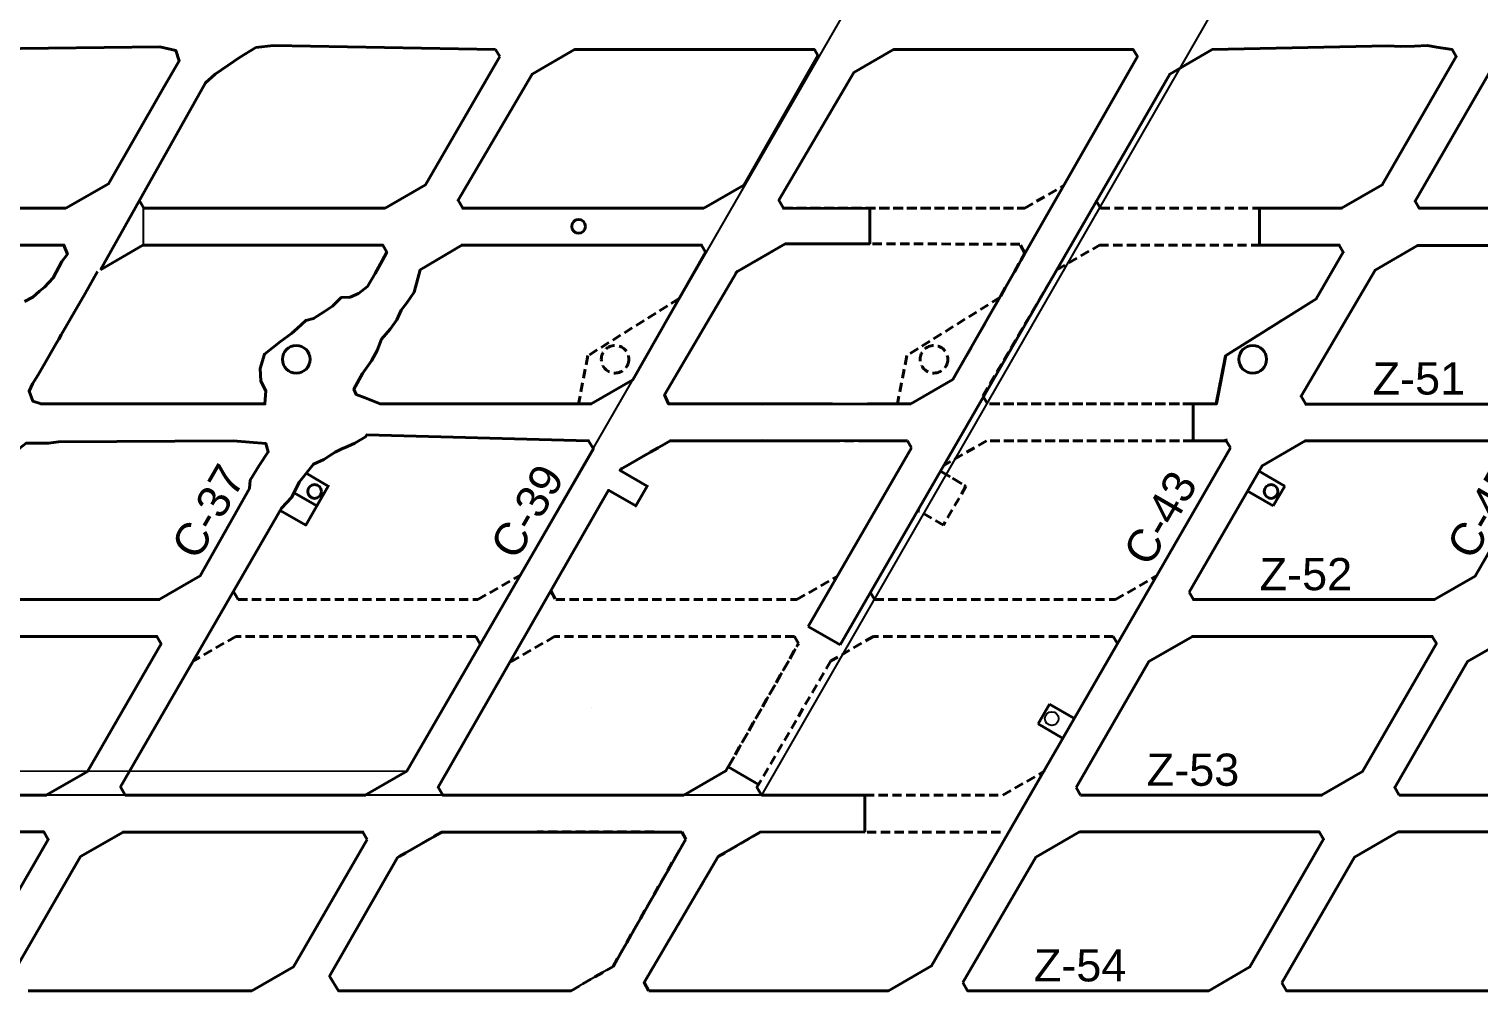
# Model space of a CAD drawing. Header units: millimetres. Extents: x -28 to 1943, y -5245 to 2752.
# Drawn here: x 1085.2 to 1242.7, y -386 to -280.5 of the extents above; entities that cross this region are included whole.
import ezdxf
from ezdxf.enums import TextEntityAlignment as Align

# ---------------------------------------------------------------- set-up
doc = ezdxf.new("R2010")
doc.units = ezdxf.units.MM
doc.linetypes.add('DASHEDX2', pattern=[1.5, 1, -0.5])
doc.layers.add('144', color=10, linetype='Continuous')
doc.layers.add('167', color=10, linetype='Continuous')
doc.styles.add('DG-T1-473 TO 560$0$Standard', font='arial.ttf')

msp = doc.modelspace()

# ---------------------------------------------------------------- linework, layer by layer
at = {"color": 7, "linetype": 'Continuous', "lineweight": 40}
for p, q in [((1109.849, -282.532), (1108.084, -283.597)), ((1109.849, -282.532), (1108.084, -283.597)), ((1111.756, -282.318), (1109.849, -282.532)), ((1111.756, -282.318), (1109.849, -282.532)), ((1135.899, -282.748), (1111.756, -282.318)), ((1135.899, -282.748), (1111.756, -282.318)), ((1128.294, -297.448), (1136.34, -283.511)), ((1128.294, -297.448), (1136.34, -283.511)), ((1136.34, -283.511), (1135.899, -282.748)), ((1136.34, -283.511), (1135.899, -282.748)), ((1107.5, -284.002), (1105.42, -285.414)), ((1107.5, -284.002), (1105.42, -285.414)), ((1108.084, -283.597), (1107.5, -284.002)), ((1108.084, -283.597), (1107.5, -284.002)), ((1104.389, -286.377), (1092.95, -306.665)), ((1104.389, -286.377), (1092.95, -306.665)), ((1105.42, -285.414), (1104.389, -286.377)), ((1105.42, -285.414), (1104.389, -286.377)), ((1123.896, -299.987), (1128.294, -297.448)), ((1123.896, -299.987), (1128.294, -297.448)), ((1097.584, -299.987), (1123.896, -299.987)), ((1097.584, -299.987), (1123.896, -299.987)), ((1218.905, -303.996), (1218.905, -299.996)), ((1218.905, -303.996), (1218.905, -299.996)), ((1218.905, -303.996), (1218.905, -299.996)), ((1185.56, -318.61), (1181, -321.24)), ((1181, -321.24), (1176.306, -321.244)), ((1169.869, -345.427), (1181.08, -326.02)), ((1176.306, -325.246), (1180.64, -325.25)), ((1173.335, -347.428), (1184.221, -328.566)), ((1169.869, -345.427), (1173.335, -347.428)), ((1176.008, -367.75), (1176.008, -363.75)), ((1198.957, -362.914), (1199.438, -363.748)), ((1198.957, -362.914), (1199.438, -363.748)), ((1199.329, -367.748), (1194.576, -370.493)), ((1199.329, -367.748), (1194.576, -370.493))]:
    msp.add_line(p, q, dxfattribs=at)
at = {"color": 3, "linetype": 'Continuous', "lineweight": 40}
for p, q in [((1097.171, -299.113), (1097.676, -299.987)), ((1097.171, -299.113), (1097.676, -299.987)), ((1092.95, -306.665), (1097.572, -303.996)), ((1092.95, -306.665), (1097.572, -303.996)), ((1225.115, -309.811), (1215.204, -316.004)), ((1225.115, -309.811), (1215.204, -316.004)), ((1225.115, -309.811), (1215.204, -316.004)), ((1225.115, -309.811), (1215.204, -316.004)), ((1215.204, -316.004), (1214.185, -321.244)), ((1215.204, -316.004), (1214.185, -321.244)), ((1215.204, -316.004), (1214.185, -321.244)), ((1215.204, -316.004), (1214.185, -321.244)), ((1215.229, -325.053), (1215.283, -325.252)), ((1215.229, -325.053), (1215.283, -325.252)), ((1215.724, -326.015), (1215.283, -325.252)), ((1215.724, -326.015), (1215.283, -325.252)), ((1215.724, -326.015), (1215.283, -325.252)), ((1215.724, -326.015), (1215.283, -325.252)), ((1117.716, -330.169), (1115.306, -328.778)), ((1117.716, -330.169), (1115.306, -328.778)), ((1221.639, -330.169), (1218.788, -328.523)), ((1221.639, -330.169), (1218.788, -328.523)), ((1116.466, -332.334), (1117.716, -330.169)), ((1116.466, -332.334), (1117.716, -330.169)), ((1220.389, -332.334), (1217.534, -330.686)), ((1220.389, -332.334), (1217.534, -330.686)), ((1220.389, -332.334), (1221.639, -330.169)), ((1220.389, -332.334), (1221.639, -330.169)), ((1116.466, -332.334), (1113.989, -330.904)), ((1116.466, -332.334), (1113.989, -330.904)), ((1196.079, -353.847), (1198.735, -355.38)), ((1194.829, -356.012), (1197.484, -357.545))]:
    msp.add_line(p, q, dxfattribs=at)
at = {"color": 7, "linetype": 'Continuous'}
msp.add_line((1097.584, -299.987), (1097.584, -303.996), dxfattribs=at)
msp.add_line((1097.584, -299.987), (1097.584, -303.996), dxfattribs=at)
at = {"linetype": 'Continuous', "lineweight": 40}
for p, q in [((1176.551, -303.866), (1176.554, -300.004)), ((1215.244, -315.979), (1225.115, -309.811)), ((1214.226, -321.219), (1215.244, -315.979)), ((1211.685, -321.24), (1211.685, -325.25)), ((1215.28, -325.25), (1215.229, -325.053)), ((1176.008, -367.748), (1176.008, -363.739)), ((1176.008, -367.748), (1176.008, -363.739)), ((1148.65, -382.36), (1156.55, -368.51)), ((1156.55, -368.51), (1156.126, -367.741)), ((1160.07, -370.42), (1164.69, -367.739)), ((1152.02, -384.11), (1160.086, -370.411))]:
    msp.add_line(p, q, dxfattribs=at)
at = {"lineweight": 40}
msp.add_line((1164.457, -362.575), (1161.168, -360.675), dxfattribs=at)
msp.add_line((1148.648, -382.366), (1144.063, -385.011))
at = {"linetype": 'Continuous', "lineweight": 40}
for points in [[(1089.207, -299.996), (1089.207, -299.996), (1093.817, -297.335), (1099.701, -287.102), (1101.52, -283.975), (1101.132, -282.844), (1099.427, -282.445), (1075.199, -282.748), (1070.536, -285.44), (1062.59, -299.217), (1063.04, -299.996), (1089.207, -299.996)], [(1089.207, -299.996), (1089.207, -299.996), (1093.817, -297.335), (1099.701, -287.102), (1101.52, -283.975), (1101.132, -282.844), (1099.427, -282.445), (1075.199, -282.748), (1070.536, -285.44), (1062.59, -299.217), (1063.04, -299.996), (1089.207, -299.996)], [(1166.667, -299.116), (1174.826, -285.228), (1179.122, -282.748), (1205.182, -282.748), (1205.622, -283.511), (1185.56, -318.61)], [(1097.572, -303.996), (1123.632, -303.996), (1124.072, -304.759), (1123.569, -305.718), (1122.79, -307.067), (1121.986, -308.477), (1120.99, -309.25), (1120.104, -309.665), (1119.101, -309.691), (1118.182, -310.629), (1117.315, -311.21), (1116.111, -311.968), (1115.264, -312.174), (1114.347, -313.067), (1113.723, -313.612), (1112.532, -314.482), (1110.774, -315.829), (1110.318, -317.401), (1110.369, -318.757), (1110.929, -319.838), (1110.826, -321.252), (1086.508, -321.252), (1085.616, -320.954), (1085.199, -319.85), (1085.577, -319.08), (1086.176, -318.077), (1086.976, -316.703), (1087.556, -315.712), (1088.152, -314.674), (1088.439, -314.203), (1088.697, -313.74), (1089.342, -312.629), (1090.134, -311.249), (1091.296, -309.243), (1092.624, -306.853)], [(1097.572, -303.996), (1123.632, -303.996), (1124.072, -304.759), (1123.569, -305.718), (1122.79, -307.067), (1121.986, -308.477), (1120.99, -309.25), (1120.104, -309.665), (1119.101, -309.691), (1118.182, -310.629), (1117.315, -311.21), (1116.111, -311.968), (1115.264, -312.174), (1114.347, -313.067), (1113.723, -313.612), (1112.532, -314.482), (1110.774, -315.829), (1110.318, -317.401), (1110.369, -318.757), (1110.929, -319.838), (1110.826, -321.252), (1086.508, -321.252), (1085.616, -320.954), (1085.199, -319.85), (1085.577, -319.08), (1086.176, -318.077), (1086.976, -316.703), (1087.556, -315.712), (1088.152, -314.674), (1088.439, -314.203), (1088.697, -313.74), (1089.342, -312.629), (1090.134, -311.249), (1091.296, -309.243), (1092.624, -306.853)], [(1123.365, -321.24), (1121.703, -320.566), (1120.749, -320.239), (1120.504, -319.632), (1121.416, -317.945), (1122.391, -316.559), (1123.014, -315.426), (1123.512, -314.221), (1124.43, -313.142), (1125.17, -312.117), (1125.64, -311.058), (1126.246, -310.247), (1127.052, -309.103), (1127.692, -306.697), (1132.213, -303.996), (1158.273, -303.996), (1158.714, -304.759), (1150.815, -318.612), (1146.263, -321.24), (1123.365, -321.24)], [(1123.365, -321.24), (1121.703, -320.566), (1120.749, -320.239), (1120.504, -319.632), (1121.416, -317.945), (1122.391, -316.559), (1123.014, -315.426), (1123.512, -314.221), (1124.43, -313.142), (1125.17, -312.117), (1125.64, -311.058), (1126.246, -310.247), (1127.052, -309.103), (1127.692, -306.697), (1132.213, -303.996), (1158.273, -303.996), (1158.714, -304.759), (1150.815, -318.612), (1146.263, -321.24), (1123.365, -321.24)], [(1218.905, -303.996), (1227.555, -303.996), (1227.997, -304.762), (1225.066, -309.842)], [(1218.905, -303.996), (1227.555, -303.996), (1227.997, -304.762), (1225.066, -309.842)], [(1154.253, -320.247), (1162.104, -306.884)], [(1225.115, -309.811), (1215.204, -316.004), (1214.186, -321.24), (1211.685, -321.24)], [(1126.254, -361.125), (1146.523, -326.138), (1146.004, -325.24), (1121.908, -324.603), (1121.743, -324.809), (1120.591, -325.497), (1119.802, -325.869), (1119.17, -326.131), (1118.45, -326.489), (1118.061, -326.752), (1117.231, -327.297), (1116.103, -327.775), (1114.551, -329.728), (1113.761, -331.38), (1112.632, -332.575)], [(1126.254, -361.125), (1146.523, -326.138), (1146.004, -325.24), (1121.908, -324.603), (1121.743, -324.809), (1120.591, -325.497), (1119.802, -325.869), (1119.17, -326.131), (1118.45, -326.489), (1118.061, -326.752), (1117.231, -327.297), (1116.103, -327.775), (1114.551, -329.728), (1113.761, -331.38), (1112.632, -332.575)], [(1215.724, -326.015), (1183.254, -382.304), (1178.592, -384.996), (1152.528, -384.996)], [(1215.28, -325.25), (1211.685, -325.25)], [(1215.724, -326.015), (1215.28, -325.25)], [(1215.724, -326.015), (1215.28, -325.25)], [(1129.65, -362.86), (1148.158, -330.622), (1151.119, -332.331), (1152.369, -330.166), (1149.424, -328.466), (1149.499, -328.34)], [(1112.632, -332.575), (1095.148, -362.858)], [(1112.632, -332.575), (1095.148, -362.858)], [(1119.778, -363.75), (1121.71, -363.75), (1126.254, -361.125)], [(1113.94, -382.381), (1121.943, -368.567)], [(1113.94, -382.381), (1121.943, -368.567)], [(1121.943, -368.567), (1121.47, -367.75), (1119.778, -367.75)], [(1090.783, -370.418), (1083.723, -382.647)], [(1090.783, -370.418), (1083.723, -382.647)], [(1144.096, -384.996), (1118.811, -384.996), (1117.856, -383.405), (1125.251, -370.523)], [(1109.409, -384.996), (1113.94, -382.381)], [(1109.409, -384.996), (1085.12, -384.996)], [(1109.409, -384.996), (1085.12, -384.996)]]:
    msp.add_lwpolyline(points, dxfattribs=at)
for points in [[(1158.521, -299.996), (1132.322, -299.996), (1131.812, -299.113), (1139.859, -285.417), (1144.481, -282.748), (1170.541, -282.748), (1170.905, -283.379), (1162.857, -297.493)], [(1158.521, -299.996), (1132.322, -299.996), (1131.812, -299.113), (1139.859, -285.417), (1144.481, -282.748), (1170.541, -282.748), (1170.905, -283.379), (1162.857, -297.493)], [(1248.76, -321.286), (1249.779, -316.046), (1259.69, -309.852), (1262.57, -304.801), (1262.13, -304.038), (1236.07, -304.038), (1231.448, -306.706), (1223.401, -320.403), (1223.912, -321.286)], [(1073.142, -342.5), (1072.615, -341.588), (1077.702, -333.515), (1078.118, -333.145), (1079.001, -331.699), (1080.256, -329.291), (1080.911, -328.569), (1081.803, -327.432), (1082.795, -326.902), (1083.56, -326.384), (1084.226, -326.005), (1084.881, -325.509), (1086.039, -325.498), (1087.33, -325.51), (1088.395, -325.356), (1107.381, -325.27), (1110.934, -325.553), (1111.197, -326.453), (1110.194, -327.943), (1109.233, -329.516), (1109.149, -330.416), (1103.811, -339.919), (1099.341, -342.5)], [(1073.142, -342.5), (1072.615, -341.588), (1077.702, -333.515), (1078.118, -333.145), (1079.001, -331.699), (1080.256, -329.291), (1080.911, -328.569), (1081.803, -327.432), (1082.795, -326.902), (1083.56, -326.384), (1084.226, -326.005), (1084.881, -325.509), (1086.039, -325.498), (1087.33, -325.51), (1088.395, -325.356), (1107.381, -325.27), (1110.934, -325.553), (1111.197, -326.453), (1110.194, -327.943), (1109.233, -329.516), (1109.149, -330.416), (1103.811, -339.919), (1099.341, -342.5)], [(1068.167, -349.309), (1060.36, -362.858), (1060.874, -363.748), (1087.073, -363.748), (1091.545, -361.166), (1099.552, -347.297), (1099.092, -346.5), (1073.032, -346.5)], [(1068.167, -349.309), (1060.36, -362.858), (1060.874, -363.748), (1087.073, -363.748), (1091.545, -361.166), (1099.552, -347.297), (1099.092, -346.5), (1073.032, -346.5)], [(1055.937, -370.536), (1048.105, -384.128), (1048.607, -384.996), (1074.805, -384.996), (1079.279, -382.413), (1087.285, -368.546), (1086.825, -367.748), (1060.765, -367.748)], [(1055.937, -370.536), (1048.105, -384.128), (1048.607, -384.996), (1074.805, -384.996), (1079.279, -382.413), (1087.285, -368.546), (1086.825, -367.748), (1060.765, -367.748)]]:
    msp.add_lwpolyline(points, close=True, dxfattribs=at)
at = {"color": 7, "linetype": 'Continuous', "lineweight": 40}
for points in [[(1218.905, -299.996), (1227.803, -299.996), (1232.22, -297.447), (1240.263, -283.511), (1239.823, -282.748), (1238.123, -282.5), (1237.134, -282.295), (1235.733, -282.388), (1234.247, -282.401), (1232.831, -282.359), (1213.763, -282.748), (1209.141, -285.417), (1184.221, -328.566)], [(1266.835, -297.461), (1274.892, -283.49), (1274.464, -282.748), (1253.894, -282.594), (1252.969, -282.707), (1251.515, -282.541), (1250.42, -282.287), (1248.88, -282.363), (1248.511, -282.433), (1247.753, -283.01), (1246.775, -283.327), (1245.986, -283.791), (1245.199, -283.903), (1243.782, -285.417), (1235.797, -299.22), (1236.246, -299.996), (1262.444, -299.996), (1266.85, -297.453)], [(1266.835, -297.461), (1274.892, -283.49), (1274.464, -282.748), (1253.894, -282.594), (1252.969, -282.707), (1251.515, -282.541), (1250.42, -282.287), (1248.88, -282.363), (1248.511, -282.433), (1247.753, -283.01), (1246.775, -283.327), (1245.986, -283.791), (1245.199, -283.903), (1243.782, -285.417), (1235.797, -299.22), (1236.246, -299.996), (1262.444, -299.996), (1266.85, -297.453)], [(1084.692, -310.129), (1085.625, -309.654), (1086.333, -308.984), (1086.874, -308.573), (1087.836, -307.534), (1088.747, -305.79), (1089.362, -304.969), (1088.991, -303.996), (1062.875, -303.996)], [(1084.692, -310.129), (1085.625, -309.654), (1086.333, -308.984), (1086.874, -308.573), (1087.836, -307.534), (1088.747, -305.79), (1089.362, -304.969), (1088.991, -303.996), (1062.875, -303.996)], [(1164.904, -321.255), (1176.306, -321.244)], [(1176.306, -325.246), (1164.906, -325.235), (1164.906, -325.235)], [(1181.08, -326.02), (1180.64, -325.25)], [(1199.438, -363.748), (1225.637, -363.748), (1230.094, -361.175), (1238.107, -347.28), (1237.656, -346.5), (1211.597, -346.5), (1206.868, -349.23), (1198.957, -362.914)], [(1199.438, -363.748), (1225.637, -363.748), (1230.094, -361.175), (1238.107, -347.28), (1237.656, -346.5), (1211.597, -346.5), (1206.868, -349.23), (1198.957, -362.914)], [(1194.576, -370.493), (1186.661, -384.113)], [(1194.576, -370.493), (1186.661, -384.113)], [(1152.02, -384.11), (1152.02, -384.11), (1152.528, -384.996)]]:
    msp.add_lwpolyline(points, dxfattribs=at)
at = {"color": 3, "linetype": 'DASHEDX2', "lineweight": 40}
for points in [[(1166.667, -299.116), (1167.177, -299.996), (1193.38, -299.98), (1197.561, -297.569), (1197.561, -297.569)], [(1167.076, -299.992), (1193.38, -299.98), (1197.561, -297.569), (1197.561, -297.569), (1197.561, -297.569), (1197.561, -297.569), (1197.561, -297.569)], [(1201.169, -299.202), (1201.11, -299.1), (1201.62, -299.98), (1218.905, -299.996)], [(1201.11, -299.1), (1201.11, -299.1), (1201.62, -299.98), (1218.905, -299.996)], [(1185.56, -318.61), (1193.412, -304.88), (1192.85, -303.88), (1167.361, -303.857), (1162.093, -306.902)], [(1211.573, -321.24), (1189.34, -321.24), (1188.83, -320.36), (1196.87, -306.67), (1201.49, -304), (1218.905, -303.996)], [(1211.685, -321.24), (1189.34, -321.24), (1188.83, -320.36), (1196.87, -306.67), (1201.49, -304), (1218.905, -303.996)], [(1155.834, -309.806), (1145.923, -316), (1144.904, -321.24)], [(1155.834, -309.806), (1145.923, -316), (1144.904, -321.24)], [(1190.695, -309.67), (1180.566, -316), (1179.548, -321.24)], [(1190.695, -309.67), (1180.566, -316), (1179.548, -321.24)], [(1225.115, -309.811), (1215.204, -316.004), (1214.186, -321.24), (1211.685, -321.24)], [(1176.306, -325.25), (1154.845, -325.25), (1149.499, -328.34)], [(1181.08, -326.02), (1180.64, -325.25)], [(1211.613, -325.25), (1189.22, -325.25), (1184.6, -327.92)], [(1211.685, -325.25), (1189.22, -325.25), (1184.6, -327.92)], [(1215.28, -325.25), (1211.685, -325.25)], [(1184.221, -328.566), (1186.998, -330.169), (1184.548, -334.413), (1181.738, -332.79)], [(1184.4, -328.669), (1186.998, -330.169), (1184.548, -334.413), (1181.928, -332.9)], [(1107.41, -341.62), (1107.92, -342.5), (1133.98, -342.5), (1138.54, -339.87)], [(1107.41, -341.62), (1107.92, -342.5), (1133.98, -342.5), (1138.54, -339.87)], [(1141.877, -341.563), (1142.42, -342.5), (1168.62, -342.5), (1173.029, -339.957)], [(1141.877, -341.563), (1142.42, -342.5), (1168.62, -342.5), (1173.029, -339.957)], [(1176.619, -341.738), (1177.06, -342.5), (1203.26, -342.5), (1207.699, -339.94)], [(1134.228, -347.361), (1133.73, -346.5), (1107.67, -346.5), (1103.05, -349.17)], [(1134.228, -347.361), (1133.73, -346.5), (1107.67, -346.5), (1103.05, -349.17)], [(1161.301, -360.441), (1168.81, -347.26), (1168.37, -346.5), (1142.31, -346.5), (1137.42, -349.326)], [(1161.168, -360.675), (1168.81, -347.26), (1168.37, -346.5), (1142.31, -346.5), (1137.42, -349.326)], [(1203.463, -347.282), (1203.01, -346.5), (1176.96, -346.5), (1172.33, -349.17), (1164.457, -362.575)], [(1203.463, -347.282), (1203.01, -346.5), (1176.96, -346.5), (1172.33, -349.17), (1164.73, -362.111)], [(1176.008, -363.75), (1191.01, -363.75), (1195.57, -361.11)], [(1176.008, -363.75), (1191.01, -363.75), (1195.57, -361.11)], [(1144.09, -385), (1148.65, -382.36), (1156.55, -368.51), (1156.11, -367.75), (1130.05, -367.75), (1125.43, -370.42)], [(1144.09, -385), (1148.65, -382.36), (1156.55, -368.51), (1156.11, -367.75), (1140.408, -367.733), (1140.408, -367.733)], [(1164.69, -367.75), (1160.07, -370.42), (1152.02, -384.11), (1152.53, -385)], [(1164.69, -367.75), (1160.07, -370.42), (1152.02, -384.11), (1152.53, -385)], [(1190.75, -367.75), (1176.008, -367.75)], [(1190.75, -367.75), (1176.008, -367.75)]]:
    msp.add_lwpolyline(points, dxfattribs=at)
at = {"lineweight": 40}
for points in [[(1176.554, -300), (1167.177, -299.996), (1166.667, -299.116), (1166.667, -299.116)], [(1167.361, -303.857), (1167.361, -303.857), (1162.02, -306.932), (1162.02, -306.932)], [(1176.551, -303.866), (1176.551, -303.866), (1167.361, -303.857), (1167.361, -303.857)], [(1172.506, -321.244), (1154.696, -321.252), (1154.253, -320.247), (1154.253, -320.247)], [(1172.506, -325.242), (1154.845, -325.25), (1149.499, -328.34), (1149.499, -328.34)], [(1156.36, -363.75), (1160.92, -361.11), (1161.168, -360.675)], [(1119.778, -363.749), (1095.658, -363.738), (1095.148, -362.858), (1095.148, -362.858)], [(1156.36, -363.75), (1130.16, -363.75), (1129.65, -362.86), (1129.65, -362.86)], [(1164.457, -362.575), (1164.29, -362.86), (1164.8, -363.75)], [(1176.008, -363.75), (1164.8, -363.75)], [(1095.41, -367.75), (1095.41, -367.75), (1090.78, -370.42), (1090.78, -370.42)], [(1119.778, -367.75), (1119.778, -367.75), (1095.41, -367.75), (1095.41, -367.75)], [(1156.13, -367.749), (1130.05, -367.75), (1125.251, -370.523), (1125.251, -370.523)], [(1176.008, -367.75), (1164.674, -367.748)], [(1186.661, -384.113), (1187.171, -384.996), (1213.369, -384.996), (1217.848, -382.41), (1225.846, -368.541), (1225.389, -367.748), (1199.329, -367.748)], [(1186.661, -384.113), (1187.171, -384.996), (1213.369, -384.996), (1217.848, -382.41), (1225.846, -368.541), (1225.389, -367.748), (1199.329, -367.748)]]:
    msp.add_lwpolyline(points, dxfattribs=at)
at = {"color": 7, "linetype": 'Continuous', "lineweight": 40}
for points in [[(1211.234, -341.683), (1211.706, -342.5), (1237.905, -342.5), (1242.34, -339.94), (1250.367, -326.019), (1249.924, -325.252), (1223.864, -325.252), (1219.171, -327.961)], [(1211.234, -341.683), (1211.706, -342.5), (1237.905, -342.5), (1242.34, -339.94), (1250.367, -326.019), (1249.924, -325.252), (1223.864, -325.252), (1219.171, -327.961)], [(1234.079, -363.748), (1260.278, -363.748), (1264.787, -361.145), (1272.779, -347.334), (1272.297, -346.5), (1246.238, -346.5), (1241.494, -349.239), (1233.595, -362.91)], [(1234.079, -363.748), (1260.278, -363.748), (1264.787, -361.145), (1272.779, -347.334), (1272.297, -346.5), (1246.238, -346.5), (1241.494, -349.239), (1233.595, -362.91)], [(1221.323, -384.15), (1221.812, -384.996), (1248.01, -384.996), (1252.479, -382.417), (1260.498, -368.558), (1260.03, -367.748), (1233.97, -367.748), (1229.213, -370.495)], [(1221.323, -384.15), (1221.812, -384.996), (1248.01, -384.996), (1252.479, -382.417), (1260.498, -368.558), (1260.03, -367.748), (1233.97, -367.748), (1229.213, -370.495)]]:
    msp.add_lwpolyline(points, close=True, dxfattribs=at)
at = {"lineweight": 40, "transparency": 33554610}
msp.add_lwpolyline([(1115.306, -328.778), (1117.716, -330.169), (1115.266, -334.413), (1112.495, -332.813)], dxfattribs=at)
msp.add_lwpolyline([(1115.306, -328.778), (1117.716, -330.169), (1115.266, -334.413), (1112.495, -332.813)], dxfattribs=at)
at = {"color": 3, "linetype": 'DASHEDX2', "lineweight": 40}
msp.add_lwpolyline([(1146.364, -354.204), (1146.364, -354.204)], close=True, dxfattribs=at)
at = {"color": 3, "linetype": 'Continuous', "lineweight": 40}
msp.add_lwpolyline([(1194.829, -356.012), (1196.079, -353.847)], dxfattribs=at)
at = {"lineweight": 40}
msp.add_circle((1144.911, -301.956), 0.75, dxfattribs=at)
at = {"color": 3, "linetype": 'Continuous', "lineweight": 40}
for centre, radius in [((1114.235, -316.399), 1.5), ((1218.158, -316.399), 1.5), ((1218.158, -316.399), 1.5), ((1116.225, -330.752), 0.75), ((1220.148, -330.752), 0.75)]:
    msp.add_circle(centre, radius, dxfattribs=at)
at = {"color": 3, "linetype": 'DASHEDX2', "lineweight": 40}
for centre in [(1148.876, -316.394), (1183.52, -316.394)]:
    msp.add_circle(centre, 1.5, dxfattribs=at)
at = {"color": 3}
msp.add_circle((1196.32, -355.429), 0.75, dxfattribs=at)
at = {"layer": '144'}
msp.add_lwpolyline([(883.64, -361.201), (1031.989, -104.252), (1002.335, -104.694), (1059.316, -4.92), (1331.424, -5.392), (1126.254, -361.125), (883.64, -361.201)], close=True, dxfattribs=at)
at = {"layer": '167'}
msp.add_lwpolyline([(793.984, -747.719), (1288.758, -747.718), (1347.109, -646.658), (1351.609, -644.06), (1383.259, -644.06), (1805.194, 86.748), (1770.861, 87.511), (1838.66, 204.944), (1646.978, 301.627), (1521.565, 87.697), (1424.451, 87.511), (1164.8, -363.75), (913.868, -363.748), (890.119, -410.232), (793.984, -747.719)], close=True, dxfattribs=at)

# ---------------------------------------------------------------- texts
at = {"linetype": 'Continuous', "style": 'DG-T1-473 TO 560$0$Standard'}
for s, p in [('Z-51', (1236.205, -318.477)), ('Z-52', (1223.933, -339.732)), ('Z-53', (1211.665, -360.981)), ('Z-54', (1199.398, -382.229))]:
    msp.add_text(s, height=3.5, dxfattribs=at).set_placement(p, align=Align.MIDDLE_CENTER)
for s, p in [('C-37', (1107.315, -328.336)), ('C-39', (1141.96, -328.324)), ('C-43', (1210.743, -329.037)), ('C-45', (1245.88, -328.336))]:
    msp.add_text(s, height=3.5, rotation=60, dxfattribs=at).set_placement(p, align=Align.MIDDLE_RIGHT)

doc.saveas('drawing.dxf')
